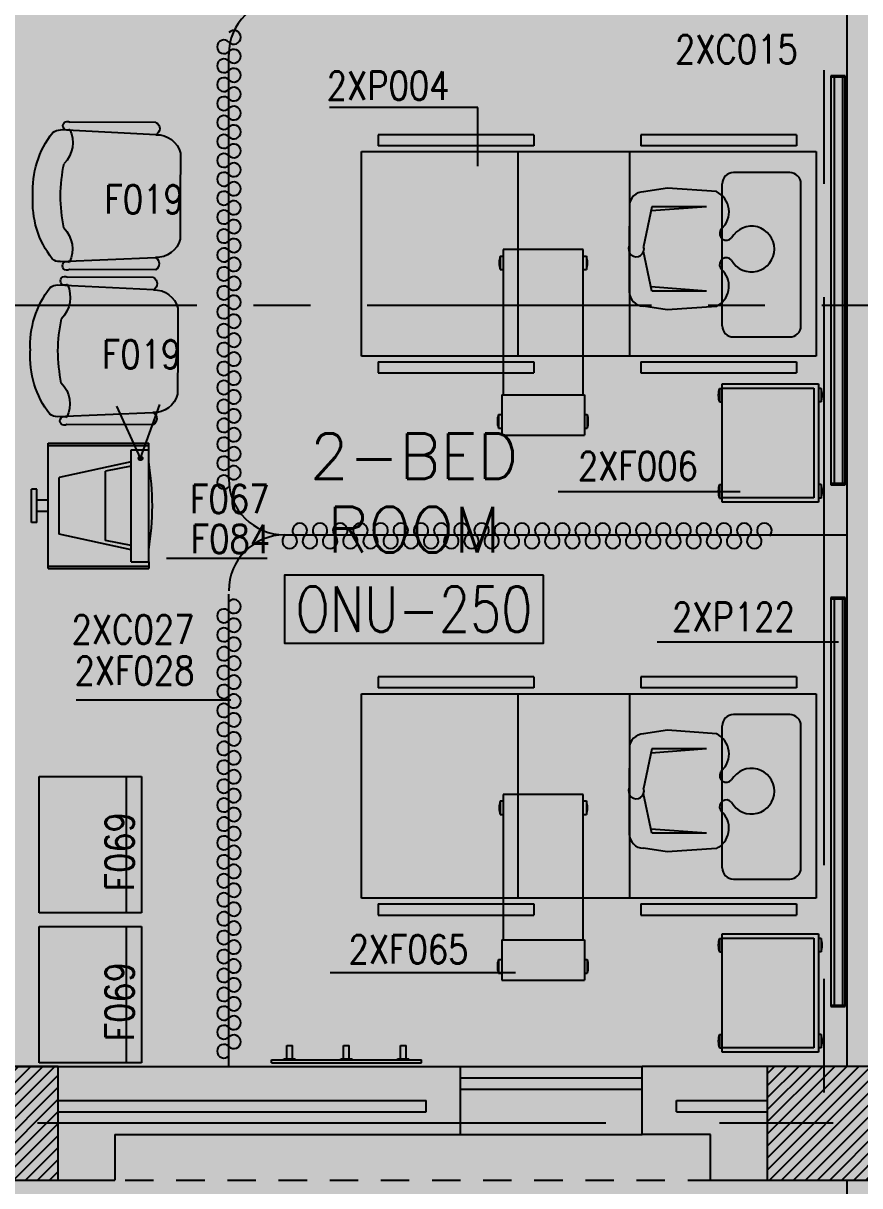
# Model space of a CAD drawing. Extents: x 88852.7 to 88945.7, y 39921.6 to 40001.1.
# Drawn here: x 88882.45 to 88886.13, y 39928.2 to 39933.32 of the extents above; entities that cross this region are included whole.
import ezdxf
from ezdxf.enums import TextEntityAlignment as Align

# ---------------------------------------------------------------- set-up
doc = ezdxf.new("R2010")
doc.units = 0
doc.header["$MEASUREMENT"] = 0
for name, pattern in [('CENTER', [2, 1.25, -0.25, 0.25, -0.25]), ('CENTERX2', [4, 2.5, -0.5, 0.5, -0.5]), ('HIDDEN2', [0.1875, 0.125, -0.0625])]:
    doc.linetypes.add(name, pattern=pattern)
doc.layers.get('0').update_dxf_attribs({"linetype": 'CONTINUOUS'})
for name, color, linetype in [('A-TEXT', 7, 'CONTINUOUS'), ('AXES', 11, 'CENTERX2'), ('AXES1', 11, 'CENTER'), ('COL', 2, 'CONTINUOUS'), ('HAT', 8, 'CONTINUOUS'), ('HIDDEN', 9, 'HIDDEN2'), ('INSUL', 4, 'CONTINUOUS'), ('MEDICAL', 4, 'CONTINUOUS'), ('NON-MEDICAL', 4, 'CONTINUOUS'), ('RM-BOX', 4, 'CONTINUOUS'), ('RM-NAME', 2, 'CONTINUOUS'), ('RM-NO', 2, 'CONTINUOUS'), ('WALL', 4, 'CONTINUOUS'), ('WIN', 3, 'CONTINUOUS')]:
    doc.layers.add(name, color=color, linetype=linetype)
doc.styles.add('ROMANS', font='ROMANS.shx', dxfattribs={"width": 0.6})
doc.dimstyles.new('DIM-OUT', dxfattribs={"dimscale": 0, "dimtxt": 0.24, "dimasz": 0.08, "dimexe": 0.02, "dimexo": 0.02, "dimgap": 0.05, "dimtad": 1, "dimdec": 0, "dimlfac": 1000, "dimzin": 0, "dimdsep": 46, "dimtxsty": 'ROMANS', "dimblk1": 'ARCHTICK', "dimblk2": 'ARCHTICK', "dimsah": 1, "dimcen": 0.01, "dimdle": 0.08, "dimclrd": 4, "dimclre": 4, "dimclrt": 2, "dimadec": 0, "dimazin": 0, "dimtp": 2, "dimtm": 2, "dimtfac": 0.114286, "dimtdec": 0, "dimtix": 1, "dimtmove": 2, "dimatfit": 3, "dimldrblk": 'ARCHTICK', "dimfxl": 0, "dimtolj": 1, "dimtzin": 0, "dimarcsym": 0})

# ---------------------------------------------------------------- blocks, each defined once
blk = doc.blocks.new('*X589')
at = {"color": 0}
for p, q in [((84179.2, 10675.5), (84664.7, 11161)), ((84179.2, 10728.5), (84611.7, 11161)), ((84179.2, 10781.5), (84558.7, 11161)), ((84179.2, 10834.6), (84505.7, 11161)), ((84179.2, 10887.6), (84452.6, 11161)), ((84179.2, 10940.6), (84399.6, 11161)), ((84179.2, 10993.7), (84346.6, 11161)), ((84179.2, 11046.7), (84293.5, 11161)), ((84179.2, 11099.7), (84240.5, 11161)), ((84179.2, 11152.8), (84187.5, 11161)), ((84217.8, 10661), (84679.2, 11122.4)), ((84270.8, 10661), (84679.2, 11069.4)), ((84323.8, 10661), (84679.2, 11016.4)), ((84376.9, 10661), (84679.2, 10963.3)), ((84429.9, 10661), (84679.2, 10910.3)), ((84482.9, 10661), (84679.2, 10857.3)), ((84536, 10661), (84679.2, 10804.2)), ((84589, 10661), (84679.2, 10751.2)), ((84642, 10661), (84679.2, 10698.2))]:
    blk.add_line(p, q, dxfattribs=at)
blk = doc.blocks.new('COL50')
at = {"layer": 'COL'}
blk.add_lwpolyline([(-250, 250), (-250, -250), (250, -250), (250, 250)], close=True, dxfattribs=at)
blk = doc.blocks.new('RM1')
at = {"layer": 'RM-BOX'}
blk.add_lwpolyline([(569.9, -200), (-569.9, -200), (-569.9, -500), (569.9, -500)], close=True, dxfattribs=at)
at = {"layer": 'RM-NAME', "style": 'ROMANS'}
for tag, p in [('ROOMNAME1', (0, 323.8)), ('ROOMNAME2', (0, 0))]:
    blk.add_attdef(tag, text='', height=200, dxfattribs=at).set_placement(p, align=Align.MIDDLE)
at = {"layer": 'RM-NO', "style": 'ROMANS', "width": 0.8}
blk.add_attdef('ROOMNO', text='', height=200, dxfattribs=at).set_placement((0, -350), align=Align.MIDDLE)
blk = doc.blocks.new('*X533')
at = {"color": 0}
for p, q in [((203888.6, 118293.3), (204345, 118749.7)), ((203888.6, 118346.3), (204292, 118749.7)), ((203888.6, 118399.3), (204238.9, 118749.7)), ((203888.6, 118452.4), (204185.9, 118749.7)), ((203888.6, 118505.4), (204132.9, 118749.7)), ((203888.6, 118558.4), (204079.8, 118749.7)), ((203888.6, 118611.5), (204026.8, 118749.7)), ((203888.6, 118664.5), (203973.8, 118749.7)), ((203888.6, 118717.5), (203920.7, 118749.7)), ((203898, 118249.7), (204388.6, 118740.2)), ((203951.1, 118249.7), (204388.6, 118687.2)), ((204004.1, 118249.7), (204388.6, 118634.2)), ((204057.1, 118249.7), (204388.6, 118581.1)), ((204110.2, 118249.7), (204388.6, 118528.1)), ((204163.2, 118249.7), (204388.6, 118475.1)), ((204216.2, 118249.7), (204388.6, 118422)), ((204269.3, 118249.7), (204388.6, 118369)), ((204322.3, 118249.7), (204388.6, 118316)), ((204375.3, 118249.7), (204388.6, 118262.9))]:
    blk.add_line(p, q, dxfattribs=at)

msp = doc.modelspace()

# ---------------------------------------------------------------- linework, layer by layer
at = {"layer": 'AXES'}
for p, q in [((88885.9703, 39921.6153), (88885.9703, 40000.4279)), ((88945.0103, 39928.4796), (88876.9703, 39928.4796))]:
    msp.add_line(p, q, dxfattribs=at)
at = {"layer": 'AXES1'}
msp.add_line((88935.2103, 39932.0796), (88874.5703, 39932.0796), dxfattribs=at)
at = {"layer": 'COL'}
msp.add_lwpolyline([(88885.7203, 39928.7296), (88885.7203, 39928.2296), (88886.2203, 39928.2296), (88886.2203, 39928.7296)], close=True, dxfattribs=at)
at = {"layer": 'HIDDEN'}
msp.add_line((88861.0703, 39928.2296), (88892.8703, 39928.2296), dxfattribs=at)
at = {"layer": 'INSUL'}
for p, q in [((88882.6003, 39928.5796), (88884.2203, 39928.5796)), ((88884.2203, 39928.5296), (88884.2203, 39928.5796)), ((88885.3203, 39928.5296), (88885.3203, 39928.5796)), ((88885.3203, 39928.5796), (88885.7203, 39928.5796)), ((88882.6003, 39928.5296), (88884.2203, 39928.5296)), ((88885.3203, 39928.5296), (88885.7203, 39928.5296))]:
    msp.add_line(p, q, dxfattribs=at)
at = {"layer": 'MEDICAL'}
for p, q in [((88883.3511, 39931.3156), (88883.3511, 39933.1835)), ((88886.0006, 39933.0906), (88886.0006, 39931.2902)), ((88886.0636, 39933.0906), (88886.0006, 39933.0906)), ((88886.0636, 39933.0844), (88886.0006, 39933.0844)), ((88886.0152, 39933.0844), (88886.0152, 39931.2964)), ((88886.0521, 39931.2964), (88886.0521, 39933.0844)), ((88886.0636, 39931.2902), (88886.0636, 39933.0906)), ((88884.6936, 39932.8309), (88884.0078, 39932.8309)), ((88884.0078, 39932.8309), (88884.0078, 39932.7817)), ((88884.6936, 39932.8309), (88884.6936, 39932.7817)), ((88885.8494, 39932.8309), (88885.1636, 39932.8309)), ((88885.1636, 39932.8309), (88885.1636, 39932.7817)), ((88885.8494, 39932.8309), (88885.8494, 39932.7817)), ((88884.6936, 39932.7817), (88884.0078, 39932.7817)), ((88885.8494, 39932.7817), (88885.1636, 39932.7817)), ((88883.9354, 39931.8567), (88883.9354, 39932.7567)), ((88883.9354, 39932.7567), (88885.9354, 39932.7567)), ((88884.6228, 39932.7567), (88884.6228, 39931.8567)), ((88885.1149, 39932.7567), (88885.1149, 39931.8567)), ((88885.9354, 39932.7567), (88885.9354, 39931.8567)), ((88885.8192, 39932.6644), (88885.5718, 39932.6644)), ((88885.5226, 39931.9898), (88885.5226, 39932.6151)), ((88885.8684, 39931.9898), (88885.8684, 39932.6151)), ((88884.5582, 39932.3257), (88884.5582, 39931.6859)), ((88884.91, 39932.3257), (88884.5582, 39932.3257)), ((88884.91, 39931.6859), (88884.91, 39932.3257)), ((88884.5453, 39932.2969), (88884.5582, 39932.2969)), ((88884.5453, 39932.2969), (88884.5453, 39932.2378)), ((88884.91, 39932.2969), (88884.9244, 39932.2969)), ((88884.9244, 39932.2969), (88884.9244, 39932.2378)), ((88884.5453, 39932.2378), (88884.5582, 39932.2378)), ((88884.91, 39932.2378), (88884.9244, 39932.2378)), ((88885.5718, 39931.9406), (88885.8192, 39931.9406)), ((88885.9354, 39931.8567), (88883.9354, 39931.8567)), ((88884.0078, 39931.8317), (88884.0078, 39931.7825)), ((88884.0078, 39931.8317), (88884.6936, 39931.8317)), ((88884.6936, 39931.8317), (88884.6936, 39931.7825)), ((88885.1636, 39931.8317), (88885.1636, 39931.7825)), ((88885.1636, 39931.8317), (88885.8494, 39931.8317)), ((88885.8494, 39931.8317), (88885.8494, 39931.7825)), ((88884.0078, 39931.7825), (88884.6936, 39931.7825)), ((88885.1636, 39931.7825), (88885.8494, 39931.7825)), ((88885.5098, 39931.7134), (88885.5098, 39931.6544)), ((88885.5098, 39931.7134), (88885.5219, 39931.7134)), ((88885.5219, 39931.7345), (88885.9452, 39931.7345)), ((88885.5219, 39931.2128), (88885.5219, 39931.7345)), ((88885.5219, 39931.7148), (88885.9255, 39931.7148)), ((88885.9255, 39931.7148), (88885.9255, 39931.2325)), ((88885.9452, 39931.7345), (88885.9452, 39931.2128)), ((88885.9573, 39931.7134), (88885.9452, 39931.7134)), ((88885.9573, 39931.7134), (88885.9573, 39931.6544)), ((88882.9628, 39931.4067), (88883.0476, 39931.6435)), ((88884.552, 39931.6859), (88884.552, 39931.5088)), ((88884.552, 39931.6859), (88884.9162, 39931.6859)), ((88884.9162, 39931.6859), (88884.9162, 39931.5088)), ((88885.5098, 39931.6544), (88885.5219, 39931.6544)), ((88885.9573, 39931.6544), (88885.9452, 39931.6544)), ((88882.9628, 39931.4067), (88882.858, 39931.6354)), ((88884.5378, 39931.5988), (88884.552, 39931.5988)), ((88884.5378, 39931.5988), (88884.5378, 39931.5398)), ((88884.9162, 39931.5988), (88884.9281, 39931.5988)), ((88884.9281, 39931.5988), (88884.9281, 39931.5398)), ((88884.5378, 39931.5398), (88884.552, 39931.5398)), ((88884.9162, 39931.5398), (88884.9281, 39931.5398)), ((88884.552, 39931.5088), (88884.9162, 39931.5088)), ((88882.5561, 39930.9216), (88882.5561, 39931.4728)), ((88882.5561, 39931.4728), (88882.9991, 39931.4728)), ((88882.5561, 39931.4629), (88882.9991, 39931.4629)), ((88882.9217, 39931.4433), (88882.9991, 39931.4433)), ((88882.9217, 39930.9511), (88882.9217, 39931.4433)), ((88882.9991, 39931.4433), (88882.9991, 39931.4728)), ((88882.9991, 39930.9511), (88882.9991, 39931.4433)), ((88882.9217, 39931.3906), (88882.6054, 39931.322)), ((88882.9217, 39931.3719), (88882.8092, 39931.3499)), ((88882.8092, 39931.0445), (88882.8092, 39931.3499)), ((88882.6054, 39931.0724), (88882.6054, 39931.322)), ((88885.5098, 39931.2907), (88885.5098, 39931.2316)), ((88885.5098, 39931.2907), (88885.5219, 39931.2907)), ((88885.9573, 39931.2907), (88885.9452, 39931.2907)), ((88885.9573, 39931.2907), (88885.9573, 39931.2316)), ((88886.0006, 39931.2964), (88886.0636, 39931.2964)), ((88886.0006, 39931.2902), (88886.0636, 39931.2902)), ((88882.4825, 39931.1234), (88882.4825, 39931.271)), ((88882.5069, 39931.271), (88882.4825, 39931.271)), ((88882.5069, 39931.1234), (88882.5069, 39931.271)), ((88885.5098, 39931.2316), (88885.5219, 39931.2316)), ((88885.9255, 39931.2325), (88885.5219, 39931.2325)), ((88885.9573, 39931.2316), (88885.9452, 39931.2316)), ((88882.5561, 39931.2218), (88882.5069, 39931.2218)), ((88885.9452, 39931.2128), (88885.5219, 39931.2128)), ((88882.5561, 39931.1726), (88882.5069, 39931.1726)), ((88882.5069, 39931.1234), (88882.4825, 39931.1234)), ((88882.9217, 39931.0038), (88882.6054, 39931.0724)), ((88882.9217, 39931.0225), (88882.8092, 39931.0445)), ((88883.5972, 39931.0695), (88886.0703, 39931.0695)), ((88882.5561, 39930.9314), (88882.9991, 39930.9314)), ((88882.5561, 39930.9216), (88882.9991, 39930.9216)), ((88882.9217, 39930.9511), (88882.9991, 39930.9511)), ((88882.9991, 39930.9511), (88882.9991, 39930.9216)), ((88883.3511, 39928.7298), (88883.3511, 39930.8082)), ((88886.0636, 39930.7934), (88886.0006, 39930.7934)), ((88886.0006, 39930.7934), (88886.0006, 39928.993)), ((88886.0636, 39930.7872), (88886.0006, 39930.7872)), ((88886.0152, 39930.7872), (88886.0152, 39928.9992)), ((88886.0521, 39928.9992), (88886.0521, 39930.7872)), ((88886.0636, 39928.993), (88886.0636, 39930.7934)), ((88884.6936, 39930.4448), (88884.0078, 39930.4448)), ((88884.0078, 39930.4448), (88884.0078, 39930.3955)), ((88884.6936, 39930.4448), (88884.6936, 39930.3955)), ((88885.8494, 39930.4448), (88885.1636, 39930.4448)), ((88885.1636, 39930.4448), (88885.1636, 39930.3955)), ((88885.8494, 39930.4448), (88885.8494, 39930.3955)), ((88883.9354, 39929.4705), (88883.9354, 39930.3705)), ((88883.9354, 39930.3705), (88885.9354, 39930.3705)), ((88884.6936, 39930.3955), (88884.0078, 39930.3955)), ((88884.6228, 39930.3705), (88884.6228, 39929.4705)), ((88885.1149, 39930.3705), (88885.1149, 39929.4705)), ((88885.8494, 39930.3955), (88885.1636, 39930.3955)), ((88885.9354, 39930.3705), (88885.9354, 39929.4705)), ((88885.8192, 39930.2782), (88885.5718, 39930.2782)), ((88885.5226, 39929.6037), (88885.5226, 39930.229)), ((88885.8684, 39929.6037), (88885.8684, 39930.229)), ((88884.5453, 39929.8981), (88884.5582, 39929.8981)), ((88884.5453, 39929.8981), (88884.5453, 39929.839)), ((88884.5582, 39929.9269), (88884.5582, 39929.2871)), ((88884.91, 39929.9269), (88884.5582, 39929.9269)), ((88884.91, 39929.2871), (88884.91, 39929.9269)), ((88884.91, 39929.8981), (88884.9244, 39929.8981)), ((88884.9244, 39929.8981), (88884.9244, 39929.839)), ((88884.5453, 39929.839), (88884.5582, 39929.839)), ((88884.91, 39929.839), (88884.9244, 39929.839)), ((88885.5718, 39929.5545), (88885.8192, 39929.5545)), ((88885.9354, 39929.4705), (88883.9354, 39929.4705)), ((88884.0078, 39929.4455), (88884.0078, 39929.3963)), ((88884.0078, 39929.4455), (88884.6936, 39929.4455)), ((88884.6936, 39929.4455), (88884.6936, 39929.3963)), ((88885.1636, 39929.4455), (88885.1636, 39929.3963)), ((88885.1636, 39929.4455), (88885.8494, 39929.4455)), ((88885.8494, 39929.4455), (88885.8494, 39929.3963)), ((88884.0078, 39929.3963), (88884.6936, 39929.3963)), ((88885.1636, 39929.3963), (88885.8494, 39929.3963)), ((88884.552, 39929.2871), (88884.552, 39929.11)), ((88884.552, 39929.2871), (88884.9162, 39929.2871)), ((88884.9162, 39929.2871), (88884.9162, 39929.11)), ((88885.5098, 39929.293), (88885.5098, 39929.2339)), ((88885.5098, 39929.293), (88885.5219, 39929.293)), ((88885.5219, 39928.7924), (88885.5219, 39929.314)), ((88885.5219, 39929.314), (88885.9452, 39929.314)), ((88885.5219, 39929.2943), (88885.9255, 39929.2943)), ((88885.9255, 39929.2943), (88885.9255, 39928.8121)), ((88885.9452, 39929.314), (88885.9452, 39928.7924)), ((88885.9573, 39929.293), (88885.9452, 39929.293)), ((88885.9573, 39929.293), (88885.9573, 39929.2339)), ((88885.5098, 39929.2339), (88885.5219, 39929.2339)), ((88885.9573, 39929.2339), (88885.9452, 39929.2339)), ((88884.5378, 39929.2), (88884.552, 39929.2)), ((88884.5378, 39929.2), (88884.5378, 39929.141)), ((88884.9162, 39929.2), (88884.9281, 39929.2)), ((88884.9281, 39929.2), (88884.9281, 39929.141)), ((88884.5378, 39929.141), (88884.552, 39929.141)), ((88884.9162, 39929.141), (88884.9281, 39929.141)), ((88884.552, 39929.11), (88884.9162, 39929.11)), ((88886.0006, 39928.9992), (88886.0636, 39928.9992)), ((88886.0006, 39928.993), (88886.0636, 39928.993)), ((88885.5098, 39928.8703), (88885.5098, 39928.8112)), ((88885.5098, 39928.8703), (88885.5219, 39928.8703)), ((88885.9573, 39928.8703), (88885.9452, 39928.8703)), ((88885.9573, 39928.8703), (88885.9573, 39928.8112)), ((88885.5098, 39928.8112), (88885.5219, 39928.8112)), ((88885.9255, 39928.8121), (88885.5219, 39928.8121)), ((88885.9452, 39928.7924), (88885.5219, 39928.7924)), ((88885.9573, 39928.8112), (88885.9452, 39928.8112))]:
    msp.add_line(p, q, dxfattribs=at)
at = {"layer": 'MEDICAL', "const_width": 0.000738}
for points in [[(88882.858, 39931.6125, 1), (88882.858, 39931.6132, 1)], [(88883.0476, 39931.621, 1), (88883.0476, 39931.6217, 1)]]:
    msp.add_lwpolyline(points, format="xyb", close=True, dxfattribs=at)
at = {"layer": 'MEDICAL'}
for radius in [0.00868, 0.00533]:
    msp.add_circle((88882.9632, 39931.4063), radius, dxfattribs=at)
for centre, radius, start, end in [((88883.5972, 39933.1835), 0.2461, 90, 180), ((88885.5718, 39932.6151), 0.0492, 90, 180), ((88885.8192, 39932.6151), 0.0492, 0, 90), ((88884.6314, 39932.2674), 0.091, 161.0754, 198.9246), ((88884.8383, 39932.2674), 0.091, 341.0754, 18.9246), ((88885.5718, 39931.9898), 0.0492, 180, 270), ((88885.8192, 39931.9898), 0.0492, 270, 0), ((88885.5959, 39931.6839), 0.091, 161.0754, 198.9246), ((88885.8712, 39931.6839), 0.091, 341.0754, 18.9246), ((88884.6239, 39931.5693), 0.091, 161.0754, 198.9246), ((88884.842, 39931.5693), 0.091, 341.0754, 18.9246), ((88881.8291, 39931.1972), 1.1858, 350.6153, 9.3847), ((88883.5972, 39931.3156), 0.2461, 180, 270), ((88885.5959, 39931.2612), 0.091, 161.0754, 198.9246), ((88885.8712, 39931.2612), 0.091, 341.0754, 18.9246), ((88883.5972, 39930.8235), 0.2461, 90, 180), ((88885.5718, 39930.229), 0.0492, 90, 180), ((88885.8192, 39930.229), 0.0492, 0, 90), ((88884.6314, 39929.8685), 0.091, 161.0754, 198.9246), ((88884.8383, 39929.8685), 0.091, 341.0754, 18.9246), ((88885.5718, 39929.6037), 0.0492, 180, 270), ((88885.8192, 39929.6037), 0.0492, 270, 0), ((88885.5959, 39929.2635), 0.091, 161.0754, 198.9246), ((88885.8712, 39929.2635), 0.091, 341.0754, 18.9246), ((88884.6239, 39929.1705), 0.091, 161.0754, 198.9246), ((88884.842, 39929.1705), 0.091, 341.0754, 18.9246), ((88885.5959, 39928.8407), 0.091, 161.0754, 198.9246), ((88885.8712, 39928.8407), 0.091, 341.0754, 18.9246)]:
    msp.add_arc(centre, radius, start, end, dxfattribs=at)
at = {"layer": 'MEDICAL', "color": 15}
for centre, radius, start, end in [((88883.3737, 39933.2595), 0.0302, 223.5684, 136.4316), ((88883.3299, 39933.2178), 0.0302, 43.5684, 316.4316), ((88883.3737, 39933.1762), 0.0302, 223.5684, 136.4316), ((88883.3299, 39933.1345), 0.0302, 43.5684, 316.4316), ((88883.3737, 39933.0928), 0.0302, 223.5684, 136.4316), ((88883.3299, 39933.0512), 0.0302, 43.5684, 316.4316), ((88883.3737, 39933.0095), 0.0302, 223.5684, 136.4316), ((88883.3299, 39932.9679), 0.0302, 43.5684, 316.4316), ((88883.3737, 39932.9262), 0.0302, 223.5684, 136.4316), ((88883.3299, 39932.8846), 0.0302, 43.5684, 316.4316), ((88883.3737, 39932.8429), 0.0302, 223.5684, 136.4316), ((88883.3299, 39932.8012), 0.0302, 43.5684, 316.4316), ((88883.3737, 39932.7596), 0.0302, 223.5684, 136.4316), ((88883.3299, 39932.7179), 0.0302, 43.5684, 316.4316), ((88883.3299, 39932.6346), 0.0302, 43.5684, 316.4316), ((88883.3737, 39932.6763), 0.0302, 223.5684, 136.4316), ((88883.3737, 39932.593), 0.0302, 223.5684, 136.4316), ((88883.3299, 39932.5513), 0.0302, 43.5684, 316.4316), ((88883.3737, 39932.5096), 0.0302, 223.5684, 136.4316), ((88883.3299, 39932.468), 0.0302, 43.5684, 316.4316), ((88883.3737, 39932.4263), 0.0302, 223.5684, 136.4316), ((88883.3299, 39932.3847), 0.0302, 43.5684, 316.4316), ((88883.3737, 39932.343), 0.0302, 223.5684, 136.4316), ((88883.3299, 39932.3014), 0.0302, 43.5684, 316.4316), ((88883.3737, 39932.2597), 0.0302, 223.5684, 136.4316), ((88883.3299, 39932.2181), 0.0302, 43.5684, 316.4316), ((88883.3737, 39932.1764), 0.0302, 223.5684, 136.4316), ((88883.3299, 39932.1347), 0.0302, 43.5684, 316.4316), ((88883.3737, 39932.0931), 0.0302, 223.5684, 136.4316), ((88883.3299, 39932.0514), 0.0302, 43.5684, 316.4316), ((88883.3299, 39931.9681), 0.0302, 43.5684, 316.4316), ((88883.3737, 39932.0098), 0.0302, 223.5684, 136.4316), ((88883.3737, 39931.9265), 0.0302, 223.5684, 136.4316), ((88883.3299, 39931.8848), 0.0302, 43.5684, 316.4316), ((88883.3737, 39931.8431), 0.0302, 223.5684, 136.4316), ((88883.3299, 39931.8015), 0.0302, 43.5684, 316.4316), ((88883.3299, 39931.7182), 0.0302, 43.5684, 316.4316), ((88883.3737, 39931.7598), 0.0302, 223.5684, 136.4316), ((88883.3737, 39931.6765), 0.0302, 223.5684, 136.4316), ((88883.3299, 39931.6349), 0.0302, 43.5684, 316.4316), ((88883.3737, 39931.5932), 0.0302, 223.5684, 136.4316), ((88883.3299, 39931.5515), 0.0302, 43.5684, 316.4316), ((88883.3737, 39931.5099), 0.0302, 223.5684, 136.4316), ((88883.3299, 39931.4682), 0.0302, 43.5684, 316.4316), ((88883.3737, 39931.4266), 0.0302, 223.5684, 136.4316), ((88883.3299, 39931.3849), 0.0302, 43.5684, 316.4316), ((88883.3299, 39931.3016), 0.0302, 43.5684, 316.4316), ((88883.3737, 39931.3433), 0.0302, 223.5684, 136.4316), ((88883.6636, 39931.0883), 0.0322, 313.5684, 226.4316), ((88883.7525, 39931.0883), 0.0322, 313.5684, 226.4316), ((88883.8413, 39931.0883), 0.0322, 313.5684, 226.4316), ((88883.9302, 39931.0883), 0.0322, 313.5684, 226.4316), ((88884.0191, 39931.0883), 0.0322, 313.5684, 226.4316), ((88884.1079, 39931.0883), 0.0322, 313.5684, 226.4316), ((88884.1968, 39931.0883), 0.0322, 313.5684, 226.4316), ((88884.2857, 39931.0883), 0.0322, 313.5684, 226.4316), ((88884.3745, 39931.0883), 0.0322, 313.5684, 226.4316), ((88884.4634, 39931.0883), 0.0322, 313.5684, 226.4316), ((88884.5523, 39931.0883), 0.0322, 313.5684, 226.4316), ((88884.6412, 39931.0883), 0.0322, 313.5684, 226.4316), ((88884.73, 39931.0883), 0.0322, 313.5684, 226.4316), ((88884.8189, 39931.0883), 0.0322, 313.5684, 226.4316), ((88884.9078, 39931.0883), 0.0322, 313.5684, 226.4316), ((88884.9966, 39931.0883), 0.0322, 313.5684, 226.4316), ((88885.0855, 39931.0883), 0.0322, 313.5684, 226.4316), ((88885.1744, 39931.0883), 0.0322, 313.5684, 226.4316), ((88885.2632, 39931.0883), 0.0322, 313.5684, 226.4316), ((88885.3521, 39931.0883), 0.0322, 313.5684, 226.4316), ((88885.441, 39931.0883), 0.0322, 313.5684, 226.4316), ((88885.5298, 39931.0883), 0.0322, 313.5684, 226.4316), ((88885.6187, 39931.0883), 0.0322, 313.5684, 226.4316), ((88885.7076, 39931.0883), 0.0322, 313.5684, 226.4316), ((88883.6192, 39931.0416), 0.0322, 133.5684, 46.4316), ((88883.708, 39931.0416), 0.0322, 133.5684, 46.4316), ((88883.7969, 39931.0416), 0.0322, 133.5684, 46.4316), ((88883.8858, 39931.0416), 0.0322, 133.5684, 46.4316), ((88883.9746, 39931.0416), 0.0322, 133.5684, 46.4316), ((88884.0635, 39931.0416), 0.0322, 133.5684, 46.4316), ((88884.1524, 39931.0416), 0.0322, 133.5684, 46.4316), ((88884.2412, 39931.0416), 0.0322, 133.5684, 46.4316), ((88884.3301, 39931.0416), 0.0322, 133.5684, 46.4316), ((88884.419, 39931.0416), 0.0322, 133.5684, 46.4316), ((88884.5078, 39931.0416), 0.0322, 133.5684, 46.4316), ((88884.5967, 39931.0416), 0.0322, 133.5684, 46.4316), ((88884.6856, 39931.0416), 0.0322, 133.5684, 46.4316), ((88884.7745, 39931.0416), 0.0322, 133.5684, 46.4316), ((88884.8633, 39931.0416), 0.0322, 133.5684, 46.4316), ((88884.9522, 39931.0416), 0.0322, 133.5684, 46.4316), ((88885.0411, 39931.0416), 0.0322, 133.5684, 46.4316), ((88885.1299, 39931.0416), 0.0322, 133.5684, 46.4316), ((88885.2188, 39931.0416), 0.0322, 133.5684, 46.4316), ((88885.3077, 39931.0416), 0.0322, 133.5684, 46.4316), ((88885.3965, 39931.0416), 0.0322, 133.5684, 46.4316), ((88885.4854, 39931.0416), 0.0322, 133.5684, 46.4316), ((88885.5743, 39931.0416), 0.0322, 133.5684, 46.4316), ((88885.6631, 39931.0416), 0.0322, 133.5684, 46.4316), ((88883.3737, 39930.7548), 0.0302, 223.5684, 136.4316), ((88883.3299, 39930.7131), 0.0302, 43.5684, 316.4316), ((88883.3737, 39930.6715), 0.0302, 223.5684, 136.4316), ((88883.3299, 39930.6298), 0.0302, 43.5684, 316.4316), ((88883.3737, 39930.5882), 0.0302, 223.5684, 136.4316), ((88883.3299, 39930.5465), 0.0302, 43.5684, 316.4316), ((88883.3737, 39930.5048), 0.0302, 223.5684, 136.4316), ((88883.3299, 39930.4632), 0.0302, 43.5684, 316.4316), ((88883.3299, 39930.3799), 0.0302, 43.5684, 316.4316), ((88883.3737, 39930.4215), 0.0302, 223.5684, 136.4316), ((88883.3737, 39930.3382), 0.0302, 223.5684, 136.4316), ((88883.3299, 39930.2966), 0.0302, 43.5684, 316.4316), ((88883.3737, 39930.2549), 0.0302, 223.5684, 136.4316), ((88883.3299, 39930.2133), 0.0302, 43.5684, 316.4316), ((88883.3299, 39930.1299), 0.0302, 43.5684, 316.4316), ((88883.3737, 39930.1716), 0.0302, 223.5684, 136.4316), ((88883.3737, 39930.0883), 0.0302, 223.5684, 136.4316), ((88883.3299, 39930.0466), 0.0302, 43.5684, 316.4316), ((88883.3737, 39930.005), 0.0302, 223.5684, 136.4316), ((88883.3299, 39929.9633), 0.0302, 43.5684, 316.4316), ((88883.3737, 39929.9217), 0.0302, 223.5684, 136.4316), ((88883.3299, 39929.88), 0.0302, 43.5684, 316.4316), ((88883.3737, 39929.8383), 0.0302, 223.5684, 136.4316), ((88883.3299, 39929.7967), 0.0302, 43.5684, 316.4316), ((88883.3737, 39929.755), 0.0302, 223.5684, 136.4316), ((88883.3299, 39929.7134), 0.0302, 43.5684, 316.4316), ((88883.3737, 39929.6717), 0.0302, 223.5684, 136.4316), ((88883.3299, 39929.6301), 0.0302, 43.5684, 316.4316), ((88883.3737, 39929.5884), 0.0302, 223.5684, 136.4316), ((88883.3299, 39929.5467), 0.0302, 43.5684, 316.4316), ((88883.3299, 39929.4634), 0.0302, 43.5684, 316.4316), ((88883.3737, 39929.5051), 0.0302, 223.5684, 136.4316), ((88883.3737, 39929.4218), 0.0302, 223.5684, 136.4316), ((88883.3299, 39929.3801), 0.0302, 43.5684, 316.4316), ((88883.3737, 39929.3385), 0.0302, 223.5684, 136.4316), ((88883.3299, 39929.2968), 0.0302, 43.5684, 316.4316), ((88883.3737, 39929.2551), 0.0302, 223.5684, 136.4316), ((88883.3299, 39929.2135), 0.0302, 43.5684, 316.4316), ((88883.3737, 39929.1718), 0.0302, 223.5684, 136.4316), ((88883.3299, 39929.1302), 0.0302, 43.5684, 316.4316), ((88883.3737, 39929.0885), 0.0302, 223.5684, 136.4316), ((88883.3299, 39929.0469), 0.0302, 43.5684, 316.4316), ((88883.3737, 39929.0052), 0.0302, 223.5684, 136.4316), ((88883.3299, 39928.9636), 0.0302, 43.5684, 316.4316), ((88883.3737, 39928.9219), 0.0302, 223.5684, 136.4316), ((88883.3299, 39928.8802), 0.0302, 43.5684, 316.4316), ((88883.3299, 39928.7969), 0.0302, 43.5684, 316.4316), ((88883.3737, 39928.8386), 0.0302, 223.5684, 136.4316)]:
    msp.add_arc(centre, radius, start, end, dxfattribs=at)
at = {"layer": 'NON-MEDICAL', "extrusion": (0, 0, -1)}
for p, q in [((88883.0308, 39932.8849), (88882.6525, 39932.8862)), ((88883.0306, 39932.8309), (88882.6109, 39932.8518)), ((88883.1384, 39932.7494), (88883.1378, 39932.5603)), ((88883.1378, 39932.5603), (88883.1371, 39932.3711)), ((88882.6089, 39932.2723), (88883.0288, 39932.2904)), ((88883.0196, 39932.2024), (88882.6413, 39932.2037)), ((88883.0286, 39932.2363), (88882.6503, 39932.2376)), ((88883.0194, 39932.1484), (88882.5997, 39932.1693)), ((88883.1272, 39932.0669), (88883.1266, 39931.8778)), ((88883.1266, 39931.8778), (88883.1259, 39931.6886)), ((88882.5977, 39931.5898), (88883.0176, 39931.6079)), ((88883.0174, 39931.5538), (88882.6391, 39931.5551))]:
    msp.add_line(p, q, dxfattribs=at)
at = {"layer": 'NON-MEDICAL'}
for p, q in [((88885.2813, 39932.596), (88885.1765, 39932.5795)), ((88885.4969, 39932.5805), (88885.2813, 39932.596)), ((88885.1136, 39932.5167), (88885.1134, 39932.3428)), ((88885.213, 39932.5137), (88885.1762, 39932.3393)), ((88885.4528, 39932.5134), (88885.2091, 39932.4954)), ((88885.4528, 39932.5134), (88885.213, 39932.5137)), ((88885.1134, 39932.313), (88885.1132, 39932.1396)), ((88885.2126, 39932.1423), (88885.1762, 39932.3165)), ((88885.4524, 39932.1421), (88885.2087, 39932.1607)), ((88885.4524, 39932.1421), (88885.2126, 39932.1423)), ((88885.2806, 39932.0598), (88885.1759, 39932.0766)), ((88885.4963, 39932.0748), (88885.2806, 39932.0598)), ((88885.2813, 39930.2099), (88885.1765, 39930.1933)), ((88885.4969, 39930.1944), (88885.2813, 39930.2099)), ((88885.1136, 39930.1306), (88885.1134, 39929.9567)), ((88885.213, 39930.1276), (88885.1762, 39929.9532)), ((88885.4528, 39930.1273), (88885.2091, 39930.1092)), ((88885.4528, 39930.1273), (88885.213, 39930.1276)), ((88882.5168, 39929.4062), (88882.5168, 39930.0062)), ((88882.5168, 39930.0062), (88882.9668, 39930.0062)), ((88882.8996, 39930.0062), (88882.8996, 39929.4062)), ((88882.9668, 39930.0062), (88882.9668, 39929.4062)), ((88885.1134, 39929.9269), (88885.1132, 39929.7534)), ((88885.2126, 39929.7562), (88885.1762, 39929.9303)), ((88885.4524, 39929.7559), (88885.2087, 39929.7746)), ((88885.4524, 39929.7559), (88885.2126, 39929.7562)), ((88885.2806, 39929.6737), (88885.1759, 39929.6905)), ((88885.4963, 39929.6887), (88885.2806, 39929.6737)), ((88882.9668, 39929.4062), (88882.5168, 39929.4062)), ((88882.5168, 39928.7463), (88882.5168, 39929.3463)), ((88882.5168, 39929.3463), (88882.9668, 39929.3463)), ((88882.8996, 39929.3463), (88882.8996, 39928.7463)), ((88882.9668, 39929.3463), (88882.9668, 39928.7463)), ((88883.6061, 39928.7637), (88883.6061, 39928.8222)), ((88883.6061, 39928.8222), (88883.6315, 39928.8222)), ((88883.6315, 39928.7637), (88883.6315, 39928.8222)), ((88883.8561, 39928.8222), (88883.8815, 39928.8222)), ((88883.8561, 39928.7637), (88883.8561, 39928.8222)), ((88883.8815, 39928.7637), (88883.8815, 39928.8222)), ((88884.1061, 39928.8222), (88884.1315, 39928.8222)), ((88884.1061, 39928.7637), (88884.1061, 39928.8222)), ((88884.1315, 39928.7637), (88884.1315, 39928.8222)), ((88882.9668, 39928.7463), (88882.5168, 39928.7463)), ((88883.5386, 39928.7587), (88884.199, 39928.7587)), ((88883.5386, 39928.746), (88883.5386, 39928.7587)), ((88883.5386, 39928.746), (88884.199, 39928.746)), ((88883.5938, 39928.7587), (88883.5938, 39928.7637)), ((88883.5938, 39928.7637), (88883.6438, 39928.7637)), ((88883.6438, 39928.7587), (88883.6438, 39928.7637)), ((88883.8438, 39928.7587), (88883.8438, 39928.7637)), ((88883.8438, 39928.7637), (88883.8938, 39928.7637)), ((88883.8938, 39928.7587), (88883.8938, 39928.7637)), ((88884.0938, 39928.7637), (88884.1438, 39928.7637)), ((88884.0938, 39928.7587), (88884.0938, 39928.7637)), ((88884.1438, 39928.7587), (88884.1438, 39928.7637)), ((88884.199, 39928.746), (88884.199, 39928.7587))]:
    msp.add_line(p, q, dxfattribs=at)
at = {"layer": 'NON-MEDICAL', "extrusion": (0, 0, -1)}
for centre, radius, start, end in [((-88882.6412, 39932.8703), 0.0195, 235.0399, 125.3517), ((-88883.0167, 39932.8579), 0.0304, 117.6172, 242.7745), ((-88882.9006, 39932.5858), 0.412, 356.7526, 38.1488), ((-88882.6089, 39932.8009), 0.051, 50.6561, 92.2836), ((-88882.5296, 39932.7977), 0.1352, 155.2723, 224.1634), ((-88883.0337, 39932.7229), 0.108, 88.3354, 165.796), ((-88883.3615, 39932.5498), 0.7509, 0.9393, 11.8186), ((-88882.9004, 39932.5363), 0.412, 322.2429, 3.6391), ((-88883.3616, 39932.5692), 0.7509, 348.573, 359.4524), ((-88882.528, 39932.327), 0.1352, 136.2282, 205.1193), ((-88883.0326, 39932.3983), 0.108, 194.5956, 272.0562), ((-88882.6072, 39932.3232), 0.051, 268.108, 309.7355), ((-88882.6391, 39932.2536), 0.0195, 235.0399, 125.3517), ((-88883.0147, 39932.2634), 0.0304, 117.6172, 242.7745), ((-88882.63, 39932.1878), 0.0195, 235.0399, 125.3517), ((-88883.0055, 39932.1754), 0.0304, 117.6172, 242.7745), ((-88882.8894, 39931.9033), 0.412, 356.7526, 38.1488), ((-88882.5977, 39932.1184), 0.051, 50.6561, 92.2836), ((-88882.5184, 39932.1152), 0.1352, 155.2723, 224.1634), ((-88883.0226, 39932.0404), 0.108, 88.3354, 165.796), ((-88883.3503, 39931.8672), 0.7509, 0.9393, 11.8186), ((-88882.8892, 39931.8538), 0.412, 322.2429, 3.6391), ((-88883.3504, 39931.8867), 0.7509, 348.573, 359.4524), ((-88882.5168, 39931.6445), 0.1352, 136.2282, 205.1193), ((-88883.0214, 39931.7158), 0.108, 194.5956, 272.0562), ((-88882.596, 39931.6407), 0.051, 268.108, 309.7355), ((-88882.6279, 39931.5711), 0.0195, 235.0399, 125.3517), ((-88883.0035, 39931.5809), 0.0304, 117.6172, 242.7745)]:
    msp.add_arc(centre, radius, start, end, dxfattribs=at)
at = {"layer": 'NON-MEDICAL'}
for centre, radius, start, end in [((88885.1765, 39932.5166), 0.0629, 89.9323, 179.9323), ((88885.4522, 39932.4912), 0.0998, 311.4626, 63.4214), ((88885.5406, 39932.396), 0.0299, 150.832, 319.8886), ((88885.5553, 39932.388), 0.0466, 127.4577, 150.9818), ((88885.6511, 39932.3275), 0.1006, 209.236, 150.6286), ((88885.144, 39932.3279), 0.0341, 154.007, 19.6948), ((88885.5405, 39932.2592), 0.0299, 39.976, 209.0326), ((88885.4519, 39932.1642), 0.0998, 296.4431, 41.4207), ((88885.5552, 39932.2672), 0.0466, 208.8828, 232.4069), ((88885.176, 39932.1395), 0.0629, 179.9323, 269.9323), ((88885.1765, 39930.1305), 0.0629, 89.9323, 179.9323), ((88885.4522, 39930.1051), 0.0998, 311.4626, 63.4214), ((88885.5406, 39930.0099), 0.0299, 150.832, 319.8886), ((88885.5553, 39930.0019), 0.0466, 127.4577, 150.9818), ((88885.6511, 39929.9414), 0.1006, 209.236, 150.6286), ((88885.144, 39929.9417), 0.0341, 154.007, 19.6948), ((88885.5405, 39929.8731), 0.0299, 39.976, 209.0326), ((88885.5552, 39929.8811), 0.0466, 208.8828, 232.4069), ((88885.4519, 39929.7781), 0.0998, 296.4431, 41.4207), ((88885.176, 39929.7534), 0.0629, 179.9323, 269.9323)]:
    msp.add_arc(centre, radius, start, end, dxfattribs=at)
at = {"layer": 'WALL'}
for p, q in [((88886.0703, 39933.4296), (88886.0703, 39928.7296)), ((88880.3991, 39928.7296), (88884.3991, 39928.7296)), ((88881.8503, 39928.7296), (88884.3991, 39928.7296)), ((88882.4486, 39928.7296), (88884.3703, 39928.7296)), ((88884.3703, 39928.4296), (88884.3703, 39928.7296)), ((88885.7203, 39928.7296), (88885.1703, 39928.7296)), ((88885.1703, 39928.4296), (88885.1703, 39928.7296)), ((88882.8503, 39928.4296), (88884.3703, 39928.4296)), ((88882.8503, 39928.4296), (88882.8503, 39928.2296)), ((88885.4703, 39928.4296), (88885.1703, 39928.4296)), ((88885.4703, 39928.2296), (88885.4703, 39928.4296)), ((88881.8503, 39928.2296), (88882.8503, 39928.2296)), ((88881.8503, 39928.2296), (88882.8503, 39928.2296)), ((88885.4703, 39928.2296), (88886.4703, 39928.2296)), ((88886.0703, 39928.2296), (88886.0703, 39921.6153))]:
    msp.add_line(p, q, dxfattribs=at)
at = {"layer": 'WIN'}
for p, q in [((88884.3703, 39928.7296), (88885.1703, 39928.7296)), ((88884.3703, 39928.6796), (88885.1703, 39928.6796)), ((88884.3703, 39928.6296), (88885.1703, 39928.6296)), ((88884.3703, 39928.4296), (88885.1703, 39928.4296))]:
    msp.add_line(p, q, dxfattribs=at)

# ---------------------------------------------------------------- block references
at = {"layer": 'COL', "xscale": 0.001000000047497451, "yscale": 0.0009999999892897904, "zscale": 0.001}
msp.add_blockref('COL50', (88882.3503, 39928.4796), dxfattribs=at)
at = {"layer": 'HAT', "zscale": 0.001}
for name, p, xscale, yscale in [('*X589', (88797.921, 39917.5686), 0.001000000047497451, 0.0009999999892897904), ('*X533', (88681.8317, 39809.9799), 0.001000000003841706, 0.000999999996565748)]:
    msp.add_blockref(name, p, dxfattribs=dict(at, xscale=xscale, yscale=yscale))
at = {"layer": 'RM-NO', "xscale": 0.001000000003841706, "yscale": 0.000999999996565748, "zscale": 0.001}
msp.add_blockref('RM1', (88884.1661, 39931.0923), dxfattribs=at).add_auto_attribs({'ROOMNO': 'ONU-250', 'ROOMNAME2': 'ROOM', 'ROOMNAME1': '2-BED'})

# ---------------------------------------------------------------- texts
at = {"layer": 'A-TEXT', "color": 7, "ltscale": 400, "style": 'ROMANS', "width": 0.833974}
for s, p in [('2XC015', (88885.3143, 39933.1444)), ('2XP004', (88883.7818, 39932.9842)), ('F019', (88882.8046, 39932.4843)), ('F019', (88882.7934, 39931.8019)), ('2XF006', (88884.8874, 39931.3102)), ('F067', (88883.1813, 39931.1653)), ('F084', (88883.1845, 39930.9894)), ('2XP122', (88885.3013, 39930.6462)), ('2XC027', (88882.6593, 39930.5905)), ('2XF028', (88882.6728, 39930.4096)), ('2XF065', (88883.8782, 39929.1827))]:
    msp.add_text(s, height=0.125, dxfattribs=at).set_placement(p)
for p in [(88882.9335, 39929.5007), (88882.9335, 39928.8408)]:
    msp.add_text('F069', height=0.125, rotation=90, dxfattribs=at).set_placement(p)

# ---------------------------------------------------------------- leaders
at = {"layer": 'A-TEXT'}
for points in [[(88884.4473, 39932.6926), (88884.4473, 39932.95), (88883.7942, 39932.95)], [(88885.601, 39931.2596), (88884.801, 39931.2596)], [(88883.0765, 39930.9665), (88883.5206, 39930.9665)], [(88886.034, 39930.5975), (88885.2363, 39930.5975)], [(88883.3599, 39930.3423), (88882.68, 39930.3423)], [(88884.6123, 39929.142), (88883.7978, 39929.142)]]:
    msp.add_leader(points, dimstyle='DIM-OUT', override={"dimscale": 1, "dimasz": 40}, dxfattribs=at)

doc.saveas('drawing.dxf')
